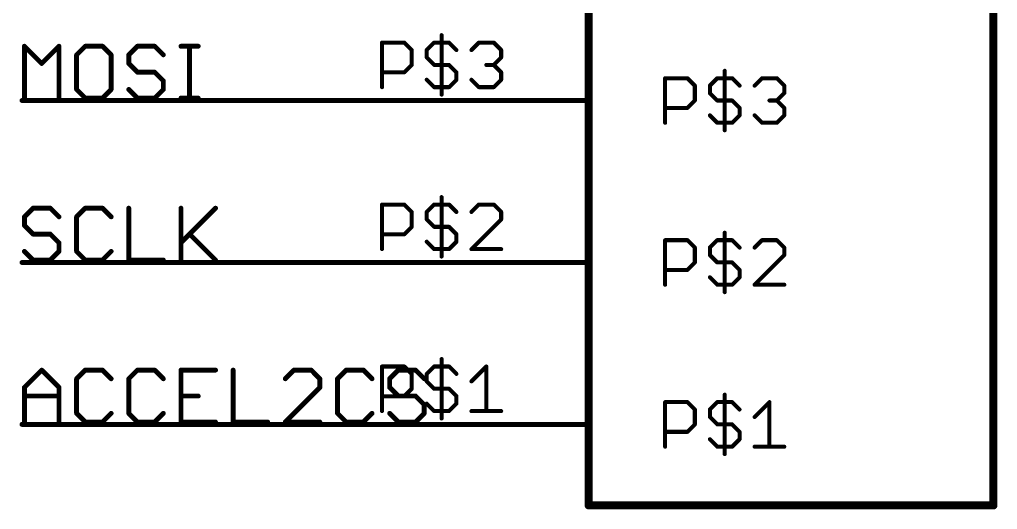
# Model space of a CAD drawing. Extents: x -31 to 132, y -51 to 79.
# Drawn here: x 40.56 to 71.25, y -50.93 to -35.56 of the extents above; entities that cross this region are included whole.
import ezdxf

# ---------------------------------------------------------------- set-up
doc = ezdxf.new("R2010")
doc.units = 0
for name, color, linetype in [('91', 82, 'CONTINUOUS'), ('94', 22, 'CONTINUOUS'), ('95', 253, 'CONTINUOUS')]:
    doc.layers.add(name, color=color, linetype=linetype)

msp = doc.modelspace()

# ---------------------------------------------------------------- linework, layer by layer
at = {"layer": '91', "const_width": 0.1524}
for points in [[(53.34, -38.1), (40.64, -38.1)], [(53.34, -43.18), (40.64, -43.18)], [(53.34, -48.26), (40.64, -48.26)]]:
    msp.add_lwpolyline(points, dxfattribs=at)
at = {"layer": '91', "const_width": 0.0762}
for points in [[(40.64, -38.0619, 1), (40.64, -38.1381)], [(53.34, -38.1381, 1), (53.34, -38.0619)], [(40.64, -43.1419, 1), (40.64, -43.2181)], [(53.34, -43.2181, 1), (53.34, -43.1419)], [(40.64, -48.2219, 1), (40.64, -48.2981)], [(53.34, -48.2981, 1), (53.34, -48.2219)]]:
    msp.add_lwpolyline(points, format="xyb", dxfattribs=at)
at = {"layer": '94'}
for points, const_width in [([(58.42, -50.8), (58.42, -20.32)], 0.254), ([(71.12, -20.32), (71.12, -50.8)], 0.254), ([(53.34, -38.1), (58.42, -38.1)], 0.1524), ([(53.34, -43.18), (58.42, -43.18)], 0.1524), ([(53.34, -48.26), (58.42, -48.26)], 0.1524), ([(71.12, -50.8), (58.42, -50.8)], 0.254)]:
    msp.add_lwpolyline(points, dxfattribs=dict(at, const_width=const_width))
for points, const_width in [([(53.34, -38.0619, 1), (53.34, -38.1381)], 0.0762), ([(58.42, -38.1381, 1), (58.42, -38.0619)], 0.0762), ([(53.34, -43.1419, 1), (53.34, -43.2181)], 0.0762), ([(58.42, -43.2181, 1), (58.42, -43.1419)], 0.0762), ([(53.34, -48.2219, 1), (53.34, -48.2981)], 0.0762), ([(58.42, -48.2981, 1), (58.42, -48.2219)], 0.0762), ([(58.42, -50.7365, 1), (58.42, -50.8635)], 0.127), ([(58.3565, -50.8, 1), (58.4835, -50.8)], 0.127), ([(71.0565, -50.8, 1), (71.1835, -50.8)], 0.127), ([(71.12, -50.8635, 1), (71.12, -50.7365)], 0.127)]:
    msp.add_lwpolyline(points, format="xyb", dxfattribs=dict(at, const_width=const_width))
at = {"layer": '95'}
for points, const_width in [([(53.8062, -36.0497), (53.8062, -37.9139)], 0.127), ([(40.7162, -38.0238), (40.7162, -36.3968)], 0.1524), ([(40.7162, -36.3968), (41.2585, -36.9391)], 0.1524), ([(41.2585, -36.9391), (41.8009, -36.3968)], 0.1524), ([(41.8009, -36.3968), (41.8009, -38.0238)], 0.1524), ([(42.6245, -36.3968), (42.3534, -36.668)], 0.1524), ([(43.1669, -36.3968), (42.6245, -36.3968)], 0.1524), ([(43.438, -36.668), (43.1669, -36.3968)], 0.1524), ([(44.2617, -36.3968), (43.9905, -36.668)], 0.1524), ([(44.804, -36.3968), (44.2617, -36.3968)], 0.1524), ([(45.0752, -36.668), (44.804, -36.3968)], 0.1524), ([(45.6277, -36.3968), (46.17, -36.3968)], 0.1524), ([(45.8988, -38.0238), (45.8988, -36.3968)], 0.1524), ([(51.9369, -37.6809), (51.9369, -36.2827)], 0.127), ([(51.9369, -36.2827), (52.636, -36.2827)], 0.127), ([(52.636, -36.2827), (52.869, -36.5157)], 0.127), ([(52.869, -36.5157), (52.869, -36.9818)], 0.127), ([(53.3401, -36.5157), (53.5732, -36.2827)], 0.127), ([(53.3401, -36.7488), (53.3401, -36.5157)], 0.127), ([(53.5732, -36.2827), (54.0392, -36.2827)], 0.127), ([(54.0392, -36.2827), (54.2723, -36.5157)], 0.127), ([(54.7434, -36.5157), (54.9764, -36.2827)], 0.127), ([(54.9764, -36.2827), (55.4425, -36.2827)], 0.127), ([(55.4425, -36.2827), (55.6755, -36.5157)], 0.127), ([(55.6755, -36.5157), (55.6755, -36.7488)], 0.127), ([(42.3534, -36.668), (42.3534, -37.7526)], 0.1524), ([(43.438, -37.7526), (43.438, -36.668)], 0.1524), ([(43.9905, -36.668), (43.9905, -36.9391)], 0.1524), ([(53.5732, -36.9818), (53.3401, -36.7488)], 0.127), ([(55.6755, -36.7488), (55.4425, -36.9818)], 0.127), ([(43.9905, -36.9391), (44.2617, -37.2103)], 0.1524), ([(52.869, -36.9818), (52.636, -37.2148)], 0.127), ([(54.0392, -36.9818), (53.5732, -36.9818)], 0.127), ([(54.2723, -37.2148), (54.0392, -36.9818)], 0.127), ([(55.4425, -36.9818), (55.2095, -36.9818)], 0.127), ([(55.4425, -36.9818), (55.6755, -37.2148)], 0.127), ([(62.6896, -37.1673), (62.6896, -39.0315)], 0.127), ([(44.2617, -37.2103), (44.804, -37.2103)], 0.1524), ([(44.804, -37.2103), (45.0752, -37.4815)], 0.1524), ([(45.0752, -37.4815), (45.0752, -37.7526)], 0.1524), ([(52.636, -37.2148), (51.9369, -37.2148)], 0.127), ([(53.3401, -37.4479), (53.5732, -37.6809)], 0.127), ([(54.0392, -37.6809), (54.2723, -37.4479)], 0.127), ([(54.2723, -37.4479), (54.2723, -37.2148)], 0.127), ([(54.9764, -37.6809), (54.7434, -37.4479)], 0.127), ([(55.6755, -37.4479), (55.4425, -37.6809)], 0.127), ([(55.6755, -37.2148), (55.6755, -37.4479)], 0.127), ([(60.8203, -38.7985), (60.8203, -37.4003)], 0.127), ([(60.8203, -37.4003), (61.5194, -37.4003)], 0.127), ([(61.5194, -37.4003), (61.7524, -37.6333)], 0.127), ([(62.2236, -37.6333), (62.4566, -37.4003)], 0.127), ([(62.4566, -37.4003), (62.9227, -37.4003)], 0.127), ([(62.9227, -37.4003), (63.1557, -37.6333)], 0.127), ([(63.6269, -37.6333), (63.8599, -37.4003)], 0.127), ([(63.8599, -37.4003), (64.326, -37.4003)], 0.127), ([(64.326, -37.4003), (64.559, -37.6333)], 0.127), ([(42.3534, -37.7526), (42.6245, -38.0238)], 0.1524), ([(43.1669, -38.0238), (43.438, -37.7526)], 0.1524), ([(44.2617, -38.0238), (43.9905, -37.7526)], 0.1524), ([(45.0752, -37.7526), (44.804, -38.0238)], 0.1524), ([(53.5732, -37.6809), (54.0392, -37.6809)], 0.127), ([(55.4425, -37.6809), (54.9764, -37.6809)], 0.127), ([(61.7524, -37.6333), (61.7524, -38.0994)], 0.127), ([(62.2236, -37.8664), (62.2236, -37.6333)], 0.127), ([(64.559, -37.6333), (64.559, -37.8664)], 0.127), ([(42.6245, -38.0238), (43.1669, -38.0238)], 0.1524), ([(44.804, -38.0238), (44.2617, -38.0238)], 0.1524), ([(45.6277, -38.0238), (46.17, -38.0238)], 0.1524), ([(61.7524, -38.0994), (61.5194, -38.3324)], 0.127), ([(62.4566, -38.0994), (62.2236, -37.8664)], 0.127), ([(62.9227, -38.0994), (62.4566, -38.0994)], 0.127), ([(63.1557, -38.3324), (62.9227, -38.0994)], 0.127), ([(64.326, -38.0994), (64.0929, -38.0994)], 0.127), ([(64.559, -37.8664), (64.326, -38.0994)], 0.127), ([(64.326, -38.0994), (64.559, -38.3324)], 0.127), ([(61.5194, -38.3324), (60.8203, -38.3324)], 0.127), ([(63.1557, -38.5655), (63.1557, -38.3324)], 0.127), ([(64.559, -38.3324), (64.559, -38.5655)], 0.127), ([(62.2236, -38.5655), (62.4566, -38.7985)], 0.127), ([(62.9227, -38.7985), (63.1557, -38.5655)], 0.127), ([(63.8599, -38.7985), (63.6269, -38.5655)], 0.127), ([(64.559, -38.5655), (64.326, -38.7985)], 0.127), ([(62.4566, -38.7985), (62.9227, -38.7985)], 0.127), ([(64.326, -38.7985), (63.8599, -38.7985)], 0.127), ([(53.8062, -41.1297), (53.8062, -42.9939)], 0.127), ([(40.9874, -41.4768), (40.7162, -41.748)], 0.1524), ([(41.5297, -41.4768), (40.9874, -41.4768)], 0.1524), ([(41.8009, -41.748), (41.5297, -41.4768)], 0.1524), ([(42.6245, -41.4768), (42.3534, -41.748)], 0.1524), ([(43.1669, -41.4768), (42.6245, -41.4768)], 0.1524), ([(43.438, -41.748), (43.1669, -41.4768)], 0.1524), ([(43.9905, -41.4768), (43.9905, -43.1038)], 0.1524), ([(45.6277, -41.4768), (45.6277, -43.1038)], 0.1524), ([(45.6277, -42.5615), (46.7123, -41.4768)], 0.1524), ([(51.9369, -42.7609), (51.9369, -41.3627)], 0.127), ([(51.9369, -41.3627), (52.636, -41.3627)], 0.127), ([(52.636, -41.3627), (52.869, -41.5957)], 0.127), ([(53.3401, -41.5957), (53.5732, -41.3627)], 0.127), ([(53.5732, -41.3627), (54.0392, -41.3627)], 0.127), ([(54.0392, -41.3627), (54.2723, -41.5957)], 0.127), ([(54.9764, -41.3627), (54.7434, -41.5957)], 0.127), ([(55.4425, -41.3627), (54.9764, -41.3627)], 0.127), ([(55.6755, -41.5957), (55.4425, -41.3627)], 0.127), ([(40.7162, -41.748), (40.7162, -42.0191)], 0.1524), ([(42.3534, -41.748), (42.3534, -42.8326)], 0.1524), ([(52.869, -41.5957), (52.869, -42.0618)], 0.127), ([(53.3401, -41.8288), (53.3401, -41.5957)], 0.127), ([(55.6755, -41.8288), (55.6755, -41.5957)], 0.127), ([(40.7162, -42.0191), (40.9874, -42.2903)], 0.1524), ([(52.869, -42.0618), (52.636, -42.2948)], 0.127), ([(53.5732, -42.0618), (53.3401, -41.8288)], 0.127), ([(54.0392, -42.0618), (53.5732, -42.0618)], 0.127), ([(54.2723, -42.2948), (54.0392, -42.0618)], 0.127), ([(54.7434, -42.7609), (55.6755, -41.8288)], 0.127), ([(40.9874, -42.2903), (41.5297, -42.2903)], 0.1524), ([(41.5297, -42.2903), (41.8009, -42.5615)], 0.1524), ([(45.8988, -42.2903), (46.7123, -43.1038)], 0.1524), ([(52.636, -42.2948), (51.9369, -42.2948)], 0.127), ([(54.2723, -42.5279), (54.2723, -42.2948)], 0.127), ([(62.6896, -42.2473), (62.6896, -44.1115)], 0.127), ([(41.8009, -42.5615), (41.8009, -42.8326)], 0.1524), ([(53.3401, -42.5279), (53.5732, -42.7609)], 0.127), ([(54.0392, -42.7609), (54.2723, -42.5279)], 0.127), ([(60.8203, -43.8785), (60.8203, -42.4803)], 0.127), ([(60.8203, -42.4803), (61.5194, -42.4803)], 0.127), ([(61.5194, -42.4803), (61.7524, -42.7133)], 0.127), ([(62.2236, -42.7133), (62.4566, -42.4803)], 0.127), ([(62.4566, -42.4803), (62.9227, -42.4803)], 0.127), ([(62.9227, -42.4803), (63.1557, -42.7133)], 0.127), ([(63.8599, -42.4803), (63.6269, -42.7133)], 0.127), ([(64.326, -42.4803), (63.8599, -42.4803)], 0.127), ([(64.559, -42.7133), (64.326, -42.4803)], 0.127), ([(40.9874, -43.1038), (40.7162, -42.8326)], 0.1524), ([(41.8009, -42.8326), (41.5297, -43.1038)], 0.1524), ([(42.3534, -42.8326), (42.6245, -43.1038)], 0.1524), ([(43.1669, -43.1038), (43.438, -42.8326)], 0.1524), ([(53.5732, -42.7609), (54.0392, -42.7609)], 0.127), ([(55.6755, -42.7609), (54.7434, -42.7609)], 0.127), ([(61.7524, -42.7133), (61.7524, -43.1794)], 0.127), ([(62.2236, -42.9464), (62.2236, -42.7133)], 0.127), ([(62.4566, -43.1794), (62.2236, -42.9464)], 0.127), ([(63.6269, -43.8785), (64.559, -42.9464)], 0.127), ([(64.559, -42.9464), (64.559, -42.7133)], 0.127), ([(41.5297, -43.1038), (40.9874, -43.1038)], 0.1524), ([(42.6245, -43.1038), (43.1669, -43.1038)], 0.1524), ([(43.9905, -43.1038), (45.0752, -43.1038)], 0.1524), ([(61.7524, -43.1794), (61.5194, -43.4124)], 0.127), ([(62.9227, -43.1794), (62.4566, -43.1794)], 0.127), ([(63.1557, -43.4124), (62.9227, -43.1794)], 0.127), ([(61.5194, -43.4124), (60.8203, -43.4124)], 0.127), ([(63.1557, -43.6455), (63.1557, -43.4124)], 0.127), ([(62.2236, -43.6455), (62.4566, -43.8785)], 0.127), ([(62.4566, -43.8785), (62.9227, -43.8785)], 0.127), ([(62.9227, -43.8785), (63.1557, -43.6455)], 0.127), ([(64.559, -43.8785), (63.6269, -43.8785)], 0.127), ([(53.8062, -46.2097), (53.8062, -48.0739)], 0.127), ([(40.7162, -47.0991), (41.2585, -46.5568)], 0.1524), ([(41.2585, -46.5568), (41.8009, -47.0991)], 0.1524), ([(42.6245, -46.5568), (42.3534, -46.828)], 0.1524), ([(43.1669, -46.5568), (42.6245, -46.5568)], 0.1524), ([(43.438, -46.828), (43.1669, -46.5568)], 0.1524), ([(44.2617, -46.5568), (43.9905, -46.828)], 0.1524), ([(44.804, -46.5568), (44.2617, -46.5568)], 0.1524), ([(45.0752, -46.828), (44.804, -46.5568)], 0.1524), ([(46.7123, -46.5568), (45.6277, -46.5568)], 0.1524), ([(45.6277, -46.5568), (45.6277, -48.1838)], 0.1524), ([(47.2648, -46.5568), (47.2648, -48.1838)], 0.1524), ([(49.1731, -46.5568), (48.902, -46.828)], 0.1524), ([(49.7155, -46.5568), (49.1731, -46.5568)], 0.1524), ([(49.9866, -46.828), (49.7155, -46.5568)], 0.1524), ([(50.8103, -46.5568), (50.5391, -46.828)], 0.1524), ([(51.3526, -46.5568), (50.8103, -46.5568)], 0.1524), ([(51.6238, -46.828), (51.3526, -46.5568)], 0.1524), ([(51.9369, -47.8409), (51.9369, -46.4427)], 0.127), ([(51.9369, -46.4427), (52.636, -46.4427)], 0.127), ([(52.4475, -46.5568), (52.1763, -46.828)], 0.1524), ([(52.9898, -46.5568), (52.4475, -46.5568)], 0.1524), ([(52.636, -46.4427), (52.869, -46.6757)], 0.127), ([(52.869, -46.6757), (52.869, -47.1418)], 0.127), ([(53.261, -46.828), (52.9898, -46.5568)], 0.1524), ([(53.3401, -46.6757), (53.5732, -46.4427)], 0.127), ([(53.3401, -46.9088), (53.3401, -46.6757)], 0.127), ([(53.5732, -46.4427), (54.0392, -46.4427)], 0.127), ([(54.0392, -46.4427), (54.2723, -46.6757)], 0.127), ([(54.7434, -46.9088), (55.2095, -46.4427)], 0.127), ([(55.2095, -46.4427), (55.2095, -47.8409)], 0.127), ([(42.3534, -46.828), (42.3534, -47.9126)], 0.1524), ([(43.9905, -46.828), (43.9905, -47.9126)], 0.1524), ([(49.9866, -47.0991), (49.9866, -46.828)], 0.1524), ([(50.5391, -46.828), (50.5391, -47.9126)], 0.1524), ([(52.1763, -46.828), (52.1763, -47.0991)], 0.1524), ([(53.5732, -47.1418), (53.3401, -46.9088)], 0.127), ([(40.7162, -48.1838), (40.7162, -47.0991)], 0.1524), ([(41.8009, -47.0991), (41.8009, -48.1838)], 0.1524), ([(48.902, -48.1838), (49.9866, -47.0991)], 0.1524), ([(52.1763, -47.0991), (52.4475, -47.3703)], 0.1524), ([(52.869, -47.1418), (52.636, -47.3748)], 0.127), ([(54.0392, -47.1418), (53.5732, -47.1418)], 0.127), ([(54.2723, -47.3748), (54.0392, -47.1418)], 0.127), ([(40.7162, -47.3703), (41.8009, -47.3703)], 0.1524), ([(45.6277, -47.3703), (46.17, -47.3703)], 0.1524), ([(52.636, -47.3748), (51.9369, -47.3748)], 0.127), ([(52.4475, -47.3703), (52.9898, -47.3703)], 0.1524), ([(52.9898, -47.3703), (53.261, -47.6415)], 0.1524), ([(53.3401, -47.6079), (53.5732, -47.8409)], 0.127), ([(54.0392, -47.8409), (54.2723, -47.6079)], 0.127), ([(54.2723, -47.6079), (54.2723, -47.3748)], 0.127), ([(60.8203, -48.9585), (60.8203, -47.5603)], 0.127), ([(60.8203, -47.5603), (61.5194, -47.5603)], 0.127), ([(61.5194, -47.5603), (61.7524, -47.7933)], 0.127), ([(62.2236, -47.7933), (62.4566, -47.5603)], 0.127), ([(62.4566, -47.5603), (62.9227, -47.5603)], 0.127), ([(62.6896, -47.3273), (62.6896, -49.1915)], 0.127), ([(62.9227, -47.5603), (63.1557, -47.7933)], 0.127), ([(63.6269, -48.0264), (64.0929, -47.5603)], 0.127), ([(64.0929, -47.5603), (64.0929, -48.9585)], 0.127), ([(42.3534, -47.9126), (42.6245, -48.1838)], 0.1524), ([(43.1669, -48.1838), (43.438, -47.9126)], 0.1524), ([(43.9905, -47.9126), (44.2617, -48.1838)], 0.1524), ([(44.804, -48.1838), (45.0752, -47.9126)], 0.1524), ([(50.5391, -47.9126), (50.8103, -48.1838)], 0.1524), ([(51.3526, -48.1838), (51.6238, -47.9126)], 0.1524), ([(52.4475, -48.1838), (52.1763, -47.9126)], 0.1524), ([(53.261, -47.9126), (52.9898, -48.1838)], 0.1524), ([(53.261, -47.6415), (53.261, -47.9126)], 0.1524), ([(53.5732, -47.8409), (54.0392, -47.8409)], 0.127), ([(54.7434, -47.8409), (55.6755, -47.8409)], 0.127), ([(61.7524, -47.7933), (61.7524, -48.2594)], 0.127), ([(62.2236, -48.0264), (62.2236, -47.7933)], 0.127), ([(42.6245, -48.1838), (43.1669, -48.1838)], 0.1524), ([(44.2617, -48.1838), (44.804, -48.1838)], 0.1524), ([(45.6277, -48.1838), (46.7123, -48.1838)], 0.1524), ([(47.2648, -48.1838), (48.3495, -48.1838)], 0.1524), ([(49.9866, -48.1838), (48.902, -48.1838)], 0.1524), ([(50.8103, -48.1838), (51.3526, -48.1838)], 0.1524), ([(52.9898, -48.1838), (52.4475, -48.1838)], 0.1524), ([(62.4566, -48.2594), (62.2236, -48.0264)], 0.127), ([(61.5194, -48.4924), (60.8203, -48.4924)], 0.127), ([(61.7524, -48.2594), (61.5194, -48.4924)], 0.127), ([(62.9227, -48.2594), (62.4566, -48.2594)], 0.127), ([(63.1557, -48.4924), (62.9227, -48.2594)], 0.127), ([(63.1557, -48.7255), (63.1557, -48.4924)], 0.127), ([(62.2236, -48.7255), (62.4566, -48.9585)], 0.127), ([(62.9227, -48.9585), (63.1557, -48.7255)], 0.127), ([(62.4566, -48.9585), (62.9227, -48.9585)], 0.127), ([(63.6269, -48.9585), (64.559, -48.9585)], 0.127)]:
    msp.add_lwpolyline(points, dxfattribs=dict(at, const_width=const_width))
for points, const_width in [([(53.838, -36.0497, 1), (53.7745, -36.0497)], 0.0635), ([(40.7543, -36.3968, 1), (40.6781, -36.3968)], 0.0762), ([(40.7431, -36.3699, 1), (40.6893, -36.4238)], 0.0762), ([(41.839, -36.3968, 1), (41.7628, -36.3968)], 0.0762), ([(41.8278, -36.4238, 1), (41.7739, -36.3699)], 0.0762), ([(42.6245, -36.3587, 1), (42.6245, -36.4349)], 0.0762), ([(42.6515, -36.4238, 1), (42.5976, -36.3699)], 0.0762), ([(43.1938, -36.3699, 1), (43.1399, -36.4238)], 0.0762), ([(43.1669, -36.4349, 1), (43.1669, -36.3587)], 0.0762), ([(44.2617, -36.3587, 1), (44.2617, -36.4349)], 0.0762), ([(44.2886, -36.4238, 1), (44.2347, -36.3699)], 0.0762), ([(44.8309, -36.3699, 1), (44.7771, -36.4238)], 0.0762), ([(44.804, -36.4349, 1), (44.804, -36.3587)], 0.0762), ([(45.6277, -36.3587, 1), (45.6277, -36.4349)], 0.0762), ([(45.9369, -36.3968, 1), (45.8607, -36.3968)], 0.0762), ([(46.17, -36.4349, 1), (46.17, -36.3587)], 0.0762), ([(51.9686, -36.2827, 1), (51.9051, -36.2827)], 0.0635), ([(51.9369, -36.251, 1), (51.9369, -36.3145)], 0.0635), ([(52.6584, -36.2603, 1), (52.6135, -36.3052)], 0.0635), ([(52.636, -36.3145, 1), (52.636, -36.251)], 0.0635), ([(52.9007, -36.5157, 1), (52.8372, -36.5157)], 0.0635), ([(52.8465, -36.5382, 1), (52.8914, -36.4933)], 0.0635), ([(53.3719, -36.5157, 1), (53.3084, -36.5157)], 0.0635), ([(53.3177, -36.4933, 1), (53.3626, -36.5382)], 0.0635), ([(53.5732, -36.251, 1), (53.5732, -36.3145)], 0.0635), ([(53.5956, -36.3052, 1), (53.5507, -36.2603)], 0.0635), ([(54.0617, -36.2603, 1), (54.0168, -36.3052)], 0.0635), ([(54.0392, -36.3145, 1), (54.0392, -36.251)], 0.0635), ([(54.2498, -36.5382, 1), (54.2947, -36.4933)], 0.0635), ([(54.721, -36.4933, 1), (54.7659, -36.5382)], 0.0635), ([(54.9764, -36.251, 1), (54.9764, -36.3145)], 0.0635), ([(54.9989, -36.3052, 1), (54.954, -36.2603)], 0.0635), ([(55.465, -36.2603, 1), (55.4201, -36.3052)], 0.0635), ([(55.4425, -36.3145, 1), (55.4425, -36.251)], 0.0635), ([(55.7073, -36.5157, 1), (55.6438, -36.5157)], 0.0635), ([(55.6531, -36.5382, 1), (55.698, -36.4933)], 0.0635), ([(42.3264, -36.641, 1), (42.3803, -36.6949)], 0.0762), ([(42.3915, -36.668, 1), (42.3153, -36.668)], 0.0762), ([(43.4761, -36.668, 1), (43.3999, -36.668)], 0.0762), ([(43.4111, -36.6949, 1), (43.465, -36.641)], 0.0762), ([(44.0286, -36.668, 1), (43.9524, -36.668)], 0.0762), ([(43.9636, -36.641, 1), (44.0175, -36.6949)], 0.0762), ([(45.0482, -36.6949, 1), (45.1021, -36.641)], 0.0762), ([(53.3084, -36.7488, 1), (53.3719, -36.7488)], 0.0635), ([(53.3626, -36.7263, 1), (53.3177, -36.7712)], 0.0635), ([(55.6438, -36.7488, 1), (55.7073, -36.7488)], 0.0635), ([(55.698, -36.7712, 1), (55.6531, -36.7263)], 0.0635), ([(41.2316, -36.9122, 1), (41.2855, -36.9661)], 0.0762), ([(41.2316, -36.9661, 1), (41.2855, -36.9122)], 0.0762), ([(44.0175, -36.9122, 1), (43.9636, -36.9661)], 0.0762), ([(43.9524, -36.9391, 1), (44.0286, -36.9391)], 0.0762), ([(52.8372, -36.9818, 1), (52.9007, -36.9818)], 0.0635), ([(52.8914, -37.0043, 1), (52.8465, -36.9594)], 0.0635), ([(53.5732, -36.9501, 1), (53.5732, -37.0136)], 0.0635), ([(53.5507, -37.0043, 1), (53.5956, -36.9594)], 0.0635), ([(54.0617, -36.9594, 1), (54.0168, -37.0043)], 0.0635), ([(54.0392, -37.0136, 1), (54.0392, -36.9501)], 0.0635), ([(55.2095, -36.9501, 1), (55.2095, -37.0136)], 0.0635), ([(55.465, -36.9594, 1), (55.4201, -37.0043)], 0.0635), ([(55.4201, -36.9594, 1), (55.465, -37.0043)], 0.0635), ([(55.4425, -37.0136, 1), (55.4425, -36.9501)], 0.0635), ([(62.7214, -37.1673, 1), (62.6579, -37.1673)], 0.0635), ([(44.2617, -37.1722, 1), (44.2617, -37.2484)], 0.0762), ([(44.2347, -37.2372, 1), (44.2886, -37.1834)], 0.0762), ([(44.8309, -37.1834, 1), (44.7771, -37.2372)], 0.0762), ([(44.804, -37.2484, 1), (44.804, -37.1722)], 0.0762), ([(45.1133, -37.4815, 1), (45.0371, -37.4815)], 0.0762), ([(45.0482, -37.5084, 1), (45.1021, -37.4545)], 0.0762), ([(51.9369, -37.1831, 1), (51.9369, -37.2466)], 0.0635), ([(52.6135, -37.1924, 1), (52.6584, -37.2373)], 0.0635), ([(52.636, -37.2466, 1), (52.636, -37.1831)], 0.0635), ([(53.3626, -37.4254, 1), (53.3177, -37.4703)], 0.0635), ([(54.304, -37.2148, 1), (54.2405, -37.2148)], 0.0635), ([(54.2405, -37.4479, 1), (54.304, -37.4479)], 0.0635), ([(54.2498, -37.2373, 1), (54.2947, -37.1924)], 0.0635), ([(54.2947, -37.4703, 1), (54.2498, -37.4254)], 0.0635), ([(54.7659, -37.4254, 1), (54.721, -37.4703)], 0.0635), ([(55.7073, -37.2148, 1), (55.6438, -37.2148)], 0.0635), ([(55.6438, -37.4479, 1), (55.7073, -37.4479)], 0.0635), ([(55.6531, -37.2373, 1), (55.698, -37.1924)], 0.0635), ([(55.698, -37.4703, 1), (55.6531, -37.4254)], 0.0635), ([(60.8203, -37.3686, 1), (60.8203, -37.4321)], 0.0635), ([(60.8521, -37.4003, 1), (60.7886, -37.4003)], 0.0635), ([(61.5418, -37.3779, 1), (61.4969, -37.4228)], 0.0635), ([(61.5194, -37.4321, 1), (61.5194, -37.3686)], 0.0635), ([(62.4566, -37.3686, 1), (62.4566, -37.4321)], 0.0635), ([(62.4791, -37.4228, 1), (62.4342, -37.3779)], 0.0635), ([(62.9451, -37.3779, 1), (62.9002, -37.4228)], 0.0635), ([(62.9227, -37.4321, 1), (62.9227, -37.3686)], 0.0635), ([(63.8599, -37.3686, 1), (63.8599, -37.4321)], 0.0635), ([(63.8823, -37.4228, 1), (63.8374, -37.3779)], 0.0635), ([(64.3484, -37.3779, 1), (64.3035, -37.4228)], 0.0635), ([(64.326, -37.4321, 1), (64.326, -37.3686)], 0.0635), ([(42.3803, -37.7257, 1), (42.3264, -37.7796)], 0.0762), ([(42.3153, -37.7526, 1), (42.3915, -37.7526)], 0.0762), ([(43.3999, -37.7526, 1), (43.4761, -37.7526)], 0.0762), ([(43.465, -37.7796, 1), (43.4111, -37.7257)], 0.0762), ([(44.0175, -37.7257, 1), (43.9636, -37.7796)], 0.0762), ([(45.0371, -37.7526, 1), (45.1133, -37.7526)], 0.0762), ([(45.1021, -37.7796, 1), (45.0482, -37.7257)], 0.0762), ([(51.9051, -37.6809, 1), (51.9686, -37.6809)], 0.0635), ([(53.5732, -37.6491, 1), (53.5732, -37.7127)], 0.0635), ([(53.5507, -37.7034, 1), (53.5956, -37.6584)], 0.0635), ([(54.0168, -37.6584, 1), (54.0617, -37.7034)], 0.0635), ([(54.0392, -37.7127, 1), (54.0392, -37.6491)], 0.0635), ([(54.9764, -37.6491, 1), (54.9764, -37.7127)], 0.0635), ([(54.954, -37.7034, 1), (54.9989, -37.6584)], 0.0635), ([(55.4201, -37.6584, 1), (55.465, -37.7034)], 0.0635), ([(55.4425, -37.7127, 1), (55.4425, -37.6491)], 0.0635), ([(61.7842, -37.6333, 1), (61.7207, -37.6333)], 0.0635), ([(61.73, -37.6558, 1), (61.7749, -37.6109)], 0.0635), ([(62.2553, -37.6333, 1), (62.1918, -37.6333)], 0.0635), ([(62.2011, -37.6109, 1), (62.246, -37.6558)], 0.0635), ([(63.1333, -37.6558, 1), (63.1782, -37.6109)], 0.0635), ([(63.6044, -37.6109, 1), (63.6493, -37.6558)], 0.0635), ([(64.5907, -37.6333, 1), (64.5272, -37.6333)], 0.0635), ([(64.5365, -37.6558, 1), (64.5814, -37.6109)], 0.0635), ([(40.6781, -38.0238, 1), (40.7543, -38.0238)], 0.0762), ([(41.7628, -38.0238, 1), (41.839, -38.0238)], 0.0762), ([(42.6245, -37.9857, 1), (42.6245, -38.0619)], 0.0762), ([(42.5976, -38.0507, 1), (42.6515, -37.9969)], 0.0762), ([(43.1399, -37.9969, 1), (43.1938, -38.0507)], 0.0762), ([(43.1669, -38.0619, 1), (43.1669, -37.9857)], 0.0762), ([(44.2617, -37.9857, 1), (44.2617, -38.0619)], 0.0762), ([(44.2347, -38.0507, 1), (44.2886, -37.9969)], 0.0762), ([(44.7771, -37.9969, 1), (44.8309, -38.0507)], 0.0762), ([(44.804, -38.0619, 1), (44.804, -37.9857)], 0.0762), ([(45.6277, -37.9857, 1), (45.6277, -38.0619)], 0.0762), ([(45.8607, -38.0238, 1), (45.9369, -38.0238)], 0.0762), ([(46.17, -38.0619, 1), (46.17, -37.9857)], 0.0762), ([(53.7745, -37.9139, 1), (53.838, -37.9139)], 0.0635), ([(61.7749, -38.1219, 1), (61.73, -38.077)], 0.0635), ([(62.1918, -37.8664, 1), (62.2553, -37.8664)], 0.0635), ([(62.246, -37.8439, 1), (62.2011, -37.8888)], 0.0635), ([(62.4566, -38.0677, 1), (62.4566, -38.1312)], 0.0635), ([(62.4342, -38.1219, 1), (62.4791, -38.077)], 0.0635), ([(62.9451, -38.077, 1), (62.9002, -38.1219)], 0.0635), ([(62.9227, -38.1312, 1), (62.9227, -38.0677)], 0.0635), ([(64.0929, -38.0677, 1), (64.0929, -38.1312)], 0.0635), ([(64.3484, -38.077, 1), (64.3035, -38.1219)], 0.0635), ([(64.3035, -38.077, 1), (64.3484, -38.1219)], 0.0635), ([(64.326, -38.1312, 1), (64.326, -38.0677)], 0.0635), ([(64.5272, -37.8664, 1), (64.5907, -37.8664)], 0.0635), ([(64.5814, -37.8888, 1), (64.5365, -37.8439)], 0.0635), ([(60.8203, -38.3007, 1), (60.8203, -38.3642)], 0.0635), ([(61.4969, -38.31, 1), (61.5418, -38.3549)], 0.0635), ([(61.5194, -38.3642, 1), (61.5194, -38.3007)], 0.0635), ([(61.7207, -38.0994, 1), (61.7842, -38.0994)], 0.0635), ([(63.1875, -38.3324, 1), (63.124, -38.3324)], 0.0635), ([(63.1333, -38.3549, 1), (63.1782, -38.31)], 0.0635), ([(64.5907, -38.3324, 1), (64.5272, -38.3324)], 0.0635), ([(64.5365, -38.3549, 1), (64.5814, -38.31)], 0.0635), ([(62.246, -38.543, 1), (62.2011, -38.5879)], 0.0635), ([(63.124, -38.5655, 1), (63.1875, -38.5655)], 0.0635), ([(63.1782, -38.5879, 1), (63.1333, -38.543)], 0.0635), ([(63.6493, -38.543, 1), (63.6044, -38.5879)], 0.0635), ([(64.5272, -38.5655, 1), (64.5907, -38.5655)], 0.0635), ([(64.5814, -38.5879, 1), (64.5365, -38.543)], 0.0635), ([(60.7886, -38.7985, 1), (60.8521, -38.7985)], 0.0635), ([(62.4566, -38.7668, 1), (62.4566, -38.8303)], 0.0635), ([(62.4342, -38.821, 1), (62.4791, -38.776)], 0.0635), ([(62.9002, -38.776, 1), (62.9451, -38.821)], 0.0635), ([(62.9227, -38.8303, 1), (62.9227, -38.7668)], 0.0635), ([(63.8599, -38.7668, 1), (63.8599, -38.8303)], 0.0635), ([(63.8374, -38.821, 1), (63.8823, -38.776)], 0.0635), ([(64.3035, -38.776, 1), (64.3484, -38.821)], 0.0635), ([(64.326, -38.8303, 1), (64.326, -38.7668)], 0.0635), ([(62.6579, -39.0315, 1), (62.7214, -39.0315)], 0.0635), ([(53.838, -41.1297, 1), (53.7745, -41.1297)], 0.0635), ([(40.9874, -41.4387, 1), (40.9874, -41.5149)], 0.0762), ([(41.0143, -41.5038, 1), (40.9604, -41.4499)], 0.0762), ([(41.5566, -41.4499, 1), (41.5028, -41.5038)], 0.0762), ([(41.5297, -41.5149, 1), (41.5297, -41.4387)], 0.0762), ([(42.6245, -41.4387, 1), (42.6245, -41.5149)], 0.0762), ([(42.6515, -41.5038, 1), (42.5976, -41.4499)], 0.0762), ([(43.1938, -41.4499, 1), (43.1399, -41.5038)], 0.0762), ([(43.1669, -41.5149, 1), (43.1669, -41.4387)], 0.0762), ([(44.0286, -41.4768, 1), (43.9524, -41.4768)], 0.0762), ([(45.6658, -41.4768, 1), (45.5896, -41.4768)], 0.0762), ([(46.7393, -41.5038, 1), (46.6854, -41.4499)], 0.0762), ([(51.9686, -41.3627, 1), (51.9051, -41.3627)], 0.0635), ([(51.9369, -41.331, 1), (51.9369, -41.3945)], 0.0635), ([(52.6584, -41.3403, 1), (52.6135, -41.3852)], 0.0635), ([(52.636, -41.3945, 1), (52.636, -41.331)], 0.0635), ([(53.5732, -41.331, 1), (53.5732, -41.3945)], 0.0635), ([(53.5956, -41.3852, 1), (53.5507, -41.3403)], 0.0635), ([(54.0617, -41.3403, 1), (54.0168, -41.3852)], 0.0635), ([(54.0392, -41.3945, 1), (54.0392, -41.331)], 0.0635), ([(54.9764, -41.331, 1), (54.9764, -41.3945)], 0.0635), ([(54.9989, -41.3852, 1), (54.954, -41.3403)], 0.0635), ([(55.465, -41.3403, 1), (55.4201, -41.3852)], 0.0635), ([(55.4425, -41.3945, 1), (55.4425, -41.331)], 0.0635), ([(40.7543, -41.748, 1), (40.6781, -41.748)], 0.0762), ([(40.6893, -41.721, 1), (40.7431, -41.7749)], 0.0762), ([(41.7739, -41.7749, 1), (41.8278, -41.721)], 0.0762), ([(42.3264, -41.721, 1), (42.3803, -41.7749)], 0.0762), ([(42.3915, -41.748, 1), (42.3153, -41.748)], 0.0762), ([(43.4111, -41.7749, 1), (43.465, -41.721)], 0.0762), ([(52.9007, -41.5957, 1), (52.8372, -41.5957)], 0.0635), ([(52.8465, -41.6182, 1), (52.8914, -41.5733)], 0.0635), ([(53.3719, -41.5957, 1), (53.3084, -41.5957)], 0.0635), ([(53.3177, -41.5733, 1), (53.3626, -41.6182)], 0.0635), ([(54.2498, -41.6182, 1), (54.2947, -41.5733)], 0.0635), ([(54.721, -41.5733, 1), (54.7659, -41.6182)], 0.0635), ([(55.7073, -41.5957, 1), (55.6438, -41.5957)], 0.0635), ([(55.6531, -41.6182, 1), (55.698, -41.5733)], 0.0635), ([(40.7431, -41.9922, 1), (40.6893, -42.0461)], 0.0762), ([(40.6781, -42.0191, 1), (40.7543, -42.0191)], 0.0762), ([(52.8372, -42.0618, 1), (52.9007, -42.0618)], 0.0635), ([(52.8914, -42.0843, 1), (52.8465, -42.0394)], 0.0635), ([(53.3084, -41.8288, 1), (53.3719, -41.8288)], 0.0635), ([(53.3626, -41.8063, 1), (53.3177, -41.8512)], 0.0635), ([(53.5732, -42.0301, 1), (53.5732, -42.0936)], 0.0635), ([(53.5507, -42.0843, 1), (53.5956, -42.0394)], 0.0635), ([(54.0617, -42.0394, 1), (54.0168, -42.0843)], 0.0635), ([(54.0392, -42.0936, 1), (54.0392, -42.0301)], 0.0635), ([(55.6438, -41.8288, 1), (55.7073, -41.8288)], 0.0635), ([(55.698, -41.8512, 1), (55.6531, -41.8063)], 0.0635), ([(40.9874, -42.2522, 1), (40.9874, -42.3284)], 0.0762), ([(40.9604, -42.3172, 1), (41.0143, -42.2634)], 0.0762), ([(41.5566, -42.2634, 1), (41.5028, -42.3172)], 0.0762), ([(41.5297, -42.3284, 1), (41.5297, -42.2522)], 0.0762), ([(45.9258, -42.2634, 1), (45.8719, -42.3172)], 0.0762), ([(51.9369, -42.2631, 1), (51.9369, -42.3266)], 0.0635), ([(52.6135, -42.2724, 1), (52.6584, -42.3173)], 0.0635), ([(52.636, -42.3266, 1), (52.636, -42.2631)], 0.0635), ([(54.304, -42.2948, 1), (54.2405, -42.2948)], 0.0635), ([(54.2498, -42.3173, 1), (54.2947, -42.2724)], 0.0635), ([(62.7214, -42.2473, 1), (62.6579, -42.2473)], 0.0635), ([(41.839, -42.5615, 1), (41.7628, -42.5615)], 0.0762), ([(41.7739, -42.5884, 1), (41.8278, -42.5345)], 0.0762), ([(45.6007, -42.5345, 1), (45.6546, -42.5884)], 0.0762), ([(53.3626, -42.5054, 1), (53.3177, -42.5503)], 0.0635), ([(54.2405, -42.5279, 1), (54.304, -42.5279)], 0.0635), ([(54.2947, -42.5503, 1), (54.2498, -42.5054)], 0.0635), ([(60.8203, -42.4486, 1), (60.8203, -42.5121)], 0.0635), ([(60.8521, -42.4803, 1), (60.7886, -42.4803)], 0.0635), ([(61.5418, -42.4579, 1), (61.4969, -42.5028)], 0.0635), ([(61.5194, -42.5121, 1), (61.5194, -42.4486)], 0.0635), ([(62.4566, -42.4486, 1), (62.4566, -42.5121)], 0.0635), ([(62.4791, -42.5028, 1), (62.4342, -42.4579)], 0.0635), ([(62.9451, -42.4579, 1), (62.9002, -42.5028)], 0.0635), ([(62.9227, -42.5121, 1), (62.9227, -42.4486)], 0.0635), ([(63.8599, -42.4486, 1), (63.8599, -42.5121)], 0.0635), ([(63.8823, -42.5028, 1), (63.8374, -42.4579)], 0.0635), ([(64.3484, -42.4579, 1), (64.3035, -42.5028)], 0.0635), ([(64.326, -42.5121, 1), (64.326, -42.4486)], 0.0635), ([(40.7431, -42.8057, 1), (40.6893, -42.8596)], 0.0762), ([(41.7628, -42.8326, 1), (41.839, -42.8326)], 0.0762), ([(41.8278, -42.8596, 1), (41.7739, -42.8057)], 0.0762), ([(42.3803, -42.8057, 1), (42.3264, -42.8596)], 0.0762), ([(42.3153, -42.8326, 1), (42.3915, -42.8326)], 0.0762), ([(43.465, -42.8596, 1), (43.4111, -42.8057)], 0.0762), ([(51.9051, -42.7609, 1), (51.9686, -42.7609)], 0.0635), ([(53.5732, -42.7291, 1), (53.5732, -42.7927)], 0.0635), ([(53.5507, -42.7834, 1), (53.5956, -42.7384)], 0.0635), ([(54.0168, -42.7384, 1), (54.0617, -42.7834)], 0.0635), ([(54.0392, -42.7927, 1), (54.0392, -42.7291)], 0.0635), ([(54.7434, -42.7291, 1), (54.7434, -42.7927)], 0.0635), ([(54.721, -42.7384, 1), (54.7659, -42.7834)], 0.0635), ([(55.6755, -42.7927, 1), (55.6755, -42.7291)], 0.0635), ([(61.7842, -42.7133, 1), (61.7207, -42.7133)], 0.0635), ([(61.73, -42.7358, 1), (61.7749, -42.6909)], 0.0635), ([(62.2553, -42.7133, 1), (62.1918, -42.7133)], 0.0635), ([(62.1918, -42.9464, 1), (62.2553, -42.9464)], 0.0635), ([(62.2011, -42.6909, 1), (62.246, -42.7358)], 0.0635), ([(62.246, -42.9239, 1), (62.2011, -42.9688)], 0.0635), ([(63.1333, -42.7358, 1), (63.1782, -42.6909)], 0.0635), ([(63.6044, -42.6909, 1), (63.6493, -42.7358)], 0.0635), ([(64.5907, -42.7133, 1), (64.5272, -42.7133)], 0.0635), ([(64.5272, -42.9464, 1), (64.5907, -42.9464)], 0.0635), ([(64.5365, -42.7358, 1), (64.5814, -42.6909)], 0.0635), ([(64.5814, -42.9688, 1), (64.5365, -42.9239)], 0.0635), ([(40.9874, -43.0657, 1), (40.9874, -43.1419)], 0.0762), ([(40.9604, -43.1307, 1), (41.0143, -43.0769)], 0.0762), ([(41.5028, -43.0769, 1), (41.5566, -43.1307)], 0.0762), ([(41.5297, -43.1419, 1), (41.5297, -43.0657)], 0.0762), ([(42.6245, -43.0657, 1), (42.6245, -43.1419)], 0.0762), ([(42.5976, -43.1307, 1), (42.6515, -43.0769)], 0.0762), ([(43.1399, -43.0769, 1), (43.1938, -43.1307)], 0.0762), ([(43.1669, -43.1419, 1), (43.1669, -43.0657)], 0.0762), ([(43.9905, -43.0657, 1), (43.9905, -43.1419)], 0.0762), ([(43.9524, -43.1038, 1), (44.0286, -43.1038)], 0.0762), ([(45.0752, -43.1419, 1), (45.0752, -43.0657)], 0.0762), ([(45.5896, -43.1038, 1), (45.6658, -43.1038)], 0.0762), ([(46.6854, -43.1307, 1), (46.7393, -43.0769)], 0.0762), ([(53.7745, -42.9939, 1), (53.838, -42.9939)], 0.0635), ([(61.7207, -43.1794, 1), (61.7842, -43.1794)], 0.0635), ([(61.7749, -43.2019, 1), (61.73, -43.157)], 0.0635), ([(62.4566, -43.1477, 1), (62.4566, -43.2112)], 0.0635), ([(62.4342, -43.2019, 1), (62.4791, -43.157)], 0.0635), ([(62.9451, -43.157, 1), (62.9002, -43.2019)], 0.0635), ([(62.9227, -43.2112, 1), (62.9227, -43.1477)], 0.0635), ([(60.8203, -43.3807, 1), (60.8203, -43.4442)], 0.0635), ([(61.4969, -43.39, 1), (61.5418, -43.4349)], 0.0635), ([(61.5194, -43.4442, 1), (61.5194, -43.3807)], 0.0635), ([(63.1875, -43.4124, 1), (63.124, -43.4124)], 0.0635), ([(63.1333, -43.4349, 1), (63.1782, -43.39)], 0.0635), ([(60.7886, -43.8785, 1), (60.8521, -43.8785)], 0.0635), ([(62.246, -43.623, 1), (62.2011, -43.6679)], 0.0635), ([(62.4566, -43.8468, 1), (62.4566, -43.9103)], 0.0635), ([(62.4342, -43.901, 1), (62.4791, -43.856)], 0.0635), ([(62.9002, -43.856, 1), (62.9451, -43.901)], 0.0635), ([(62.9227, -43.9103, 1), (62.9227, -43.8468)], 0.0635), ([(63.124, -43.6455, 1), (63.1875, -43.6455)], 0.0635), ([(63.1782, -43.6679, 1), (63.1333, -43.623)], 0.0635), ([(63.6044, -43.856, 1), (63.6493, -43.901)], 0.0635), ([(63.6269, -43.8468, 1), (63.6269, -43.9103)], 0.0635), ([(64.559, -43.9103, 1), (64.559, -43.8468)], 0.0635), ([(62.6579, -44.1115, 1), (62.7214, -44.1115)], 0.0635), ([(53.838, -46.2097, 1), (53.7745, -46.2097)], 0.0635), ([(41.2855, -46.5299, 1), (41.2316, -46.5838)], 0.0762), ([(41.2855, -46.5838, 1), (41.2316, -46.5299)], 0.0762), ([(42.6245, -46.5187, 1), (42.6245, -46.5949)], 0.0762), ([(42.6515, -46.5838, 1), (42.5976, -46.5299)], 0.0762), ([(43.1938, -46.5299, 1), (43.1399, -46.5838)], 0.0762), ([(43.1669, -46.5949, 1), (43.1669, -46.5187)], 0.0762), ([(44.2617, -46.5187, 1), (44.2617, -46.5949)], 0.0762), ([(44.2886, -46.5838, 1), (44.2347, -46.5299)], 0.0762), ([(44.8309, -46.5299, 1), (44.7771, -46.5838)], 0.0762), ([(44.804, -46.5949, 1), (44.804, -46.5187)], 0.0762), ([(45.6277, -46.5187, 1), (45.6277, -46.5949)], 0.0762), ([(45.6658, -46.5568, 1), (45.5896, -46.5568)], 0.0762), ([(46.7123, -46.5949, 1), (46.7123, -46.5187)], 0.0762), ([(47.3029, -46.5568, 1), (47.2267, -46.5568)], 0.0762), ([(49.1731, -46.5187, 1), (49.1731, -46.5949)], 0.0762), ([(49.2001, -46.5838, 1), (49.1462, -46.5299)], 0.0762), ([(49.7424, -46.5299, 1), (49.6885, -46.5838)], 0.0762), ([(49.7155, -46.5949, 1), (49.7155, -46.5187)], 0.0762), ([(50.8103, -46.5187, 1), (50.8103, -46.5949)], 0.0762), ([(50.8372, -46.5838, 1), (50.7834, -46.5299)], 0.0762), ([(51.3796, -46.5299, 1), (51.3257, -46.5838)], 0.0762), ([(51.3526, -46.5949, 1), (51.3526, -46.5187)], 0.0762), ([(51.9686, -46.4427, 1), (51.9051, -46.4427)], 0.0635), ([(51.9369, -46.411, 1), (51.9369, -46.4745)], 0.0635), ([(52.4475, -46.5187, 1), (52.4475, -46.5949)], 0.0762), ([(52.4744, -46.5838, 1), (52.4205, -46.5299)], 0.0762), ([(52.6584, -46.4203, 1), (52.6135, -46.4652)], 0.0635), ([(52.636, -46.4745, 1), (52.636, -46.411)], 0.0635), ([(52.9007, -46.6757, 1), (52.8372, -46.6757)], 0.0635), ([(52.8465, -46.6982, 1), (52.8914, -46.6533)], 0.0635), ([(53.0167, -46.5299, 1), (52.9628, -46.5838)], 0.0762), ([(52.9898, -46.5949, 1), (52.9898, -46.5187)], 0.0762), ([(53.3719, -46.6757, 1), (53.3084, -46.6757)], 0.0635), ([(53.3177, -46.6533, 1), (53.3626, -46.6982)], 0.0635), ([(53.5732, -46.411, 1), (53.5732, -46.4745)], 0.0635), ([(53.5956, -46.4652, 1), (53.5507, -46.4203)], 0.0635), ([(54.0617, -46.4203, 1), (54.0168, -46.4652)], 0.0635), ([(54.0392, -46.4745, 1), (54.0392, -46.411)], 0.0635), ([(54.2498, -46.6982, 1), (54.2947, -46.6533)], 0.0635), ([(55.2412, -46.4427, 1), (55.1777, -46.4427)], 0.0635), ([(55.2319, -46.4652, 1), (55.187, -46.4203)], 0.0635), ([(42.3264, -46.801, 1), (42.3803, -46.8549)], 0.0762), ([(42.3915, -46.828, 1), (42.3153, -46.828)], 0.0762), ([(43.4111, -46.8549, 1), (43.465, -46.801)], 0.0762), ([(44.0286, -46.828, 1), (43.9524, -46.828)], 0.0762), ([(43.9636, -46.801, 1), (44.0175, -46.8549)], 0.0762), ([(45.0482, -46.8549, 1), (45.1021, -46.801)], 0.0762), ([(48.875, -46.801, 1), (48.9289, -46.8549)], 0.0762), ([(50.0247, -46.828, 1), (49.9485, -46.828)], 0.0762), ([(49.9597, -46.8549, 1), (50.0136, -46.801)], 0.0762), ([(50.5772, -46.828, 1), (50.501, -46.828)], 0.0762), ([(50.5122, -46.801, 1), (50.5661, -46.8549)], 0.0762), ([(51.5969, -46.8549, 1), (51.6507, -46.801)], 0.0762), ([(52.2144, -46.828, 1), (52.1382, -46.828)], 0.0762), ([(52.1494, -46.801, 1), (52.2032, -46.8549)], 0.0762), ([(53.234, -46.8549, 1), (53.2879, -46.801)], 0.0762), ([(53.3084, -46.9088, 1), (53.3719, -46.9088)], 0.0635), ([(53.3626, -46.8863, 1), (53.3177, -46.9312)], 0.0635), ([(54.721, -46.8863, 1), (54.7659, -46.9312)], 0.0635), ([(40.7543, -47.0991, 1), (40.6781, -47.0991)], 0.0762), ([(40.6893, -47.0722, 1), (40.7431, -47.1261)], 0.0762), ([(41.839, -47.0991, 1), (41.7628, -47.0991)], 0.0762), ([(41.7739, -47.1261, 1), (41.8278, -47.0722)], 0.0762), ([(49.9485, -47.0991, 1), (50.0247, -47.0991)], 0.0762), ([(50.0136, -47.1261, 1), (49.9597, -47.0722)], 0.0762), ([(52.2032, -47.0722, 1), (52.1494, -47.1261)], 0.0762), ([(52.1382, -47.0991, 1), (52.2144, -47.0991)], 0.0762), ([(52.8372, -47.1418, 1), (52.9007, -47.1418)], 0.0635), ([(52.8914, -47.1643, 1), (52.8465, -47.1194)], 0.0635), ([(53.5732, -47.1101, 1), (53.5732, -47.1736)], 0.0635), ([(53.5507, -47.1643, 1), (53.5956, -47.1194)], 0.0635), ([(54.0617, -47.1194, 1), (54.0168, -47.1643)], 0.0635), ([(54.0392, -47.1736, 1), (54.0392, -47.1101)], 0.0635), ([(40.7162, -47.3322, 1), (40.7162, -47.4084)], 0.0762), ([(41.8009, -47.4084, 1), (41.8009, -47.3322)], 0.0762), ([(45.6277, -47.3322, 1), (45.6277, -47.4084)], 0.0762), ([(46.17, -47.4084, 1), (46.17, -47.3322)], 0.0762), ([(51.9369, -47.3431, 1), (51.9369, -47.4066)], 0.0635), ([(52.4475, -47.3322, 1), (52.4475, -47.4084)], 0.0762), ([(52.4205, -47.3972, 1), (52.4744, -47.3434)], 0.0762), ([(52.6135, -47.3524, 1), (52.6584, -47.3973)], 0.0635), ([(52.636, -47.4066, 1), (52.636, -47.3431)], 0.0635), ([(53.0167, -47.3434, 1), (52.9628, -47.3972)], 0.0762), ([(52.9898, -47.4084, 1), (52.9898, -47.3322)], 0.0762), ([(53.3626, -47.5854, 1), (53.3177, -47.6303)], 0.0635), ([(54.304, -47.3748, 1), (54.2405, -47.3748)], 0.0635), ([(54.2498, -47.3973, 1), (54.2947, -47.3524)], 0.0635), ([(54.2947, -47.6303, 1), (54.2498, -47.5854)], 0.0635), ([(60.8203, -47.5286, 1), (60.8203, -47.5921)], 0.0635), ([(60.8521, -47.5603, 1), (60.7886, -47.5603)], 0.0635), ([(61.5418, -47.5379, 1), (61.4969, -47.5828)], 0.0635), ([(61.5194, -47.5921, 1), (61.5194, -47.5286)], 0.0635), ([(62.4566, -47.5286, 1), (62.4566, -47.5921)], 0.0635), ([(62.4791, -47.5828, 1), (62.4342, -47.5379)], 0.0635), ([(62.7214, -47.3273, 1), (62.6579, -47.3273)], 0.0635), ([(62.9451, -47.5379, 1), (62.9002, -47.5828)], 0.0635), ([(62.9227, -47.5921, 1), (62.9227, -47.5286)], 0.0635), ([(64.1247, -47.5603, 1), (64.0612, -47.5603)], 0.0635), ([(64.1154, -47.5828, 1), (64.0705, -47.5379)], 0.0635), ([(42.3803, -47.8857, 1), (42.3264, -47.9396)], 0.0762), ([(43.465, -47.9396, 1), (43.4111, -47.8857)], 0.0762), ([(44.0175, -47.8857, 1), (43.9636, -47.9396)], 0.0762), ([(45.1021, -47.9396, 1), (45.0482, -47.8857)], 0.0762), ([(50.5661, -47.8857, 1), (50.5122, -47.9396)], 0.0762), ([(51.6507, -47.9396, 1), (51.5969, -47.8857)], 0.0762), ([(51.9051, -47.8409, 1), (51.9686, -47.8409)], 0.0635), ([(52.2032, -47.8857, 1), (52.1494, -47.9396)], 0.0762), ([(53.2991, -47.6415, 1), (53.2229, -47.6415)], 0.0762), ([(53.234, -47.6684, 1), (53.2879, -47.6145)], 0.0762), ([(53.2879, -47.9396, 1), (53.234, -47.8857)], 0.0762), ([(53.5732, -47.8092, 1), (53.5732, -47.8727)], 0.0635), ([(53.5507, -47.8634, 1), (53.5956, -47.8184)], 0.0635), ([(54.0168, -47.8184, 1), (54.0617, -47.8634)], 0.0635), ([(54.0392, -47.8727, 1), (54.0392, -47.8092)], 0.0635), ([(54.2405, -47.6079, 1), (54.304, -47.6079)], 0.0635), ([(54.7434, -47.8092, 1), (54.7434, -47.8727)], 0.0635), ([(55.1777, -47.8409, 1), (55.2412, -47.8409)], 0.0635), ([(55.6755, -47.8727, 1), (55.6755, -47.8092)], 0.0635), ([(61.7842, -47.7933, 1), (61.7207, -47.7933)], 0.0635), ([(61.73, -47.8158, 1), (61.7749, -47.7709)], 0.0635), ([(62.2553, -47.7933, 1), (62.1918, -47.7933)], 0.0635), ([(62.2011, -47.7709, 1), (62.246, -47.8158)], 0.0635), ([(63.1333, -47.8158, 1), (63.1782, -47.7709)], 0.0635), ([(40.6781, -48.1838, 1), (40.7543, -48.1838)], 0.0762), ([(41.7628, -48.1838, 1), (41.839, -48.1838)], 0.0762), ([(42.3153, -47.9126, 1), (42.3915, -47.9126)], 0.0762), ([(42.6245, -48.1457, 1), (42.6245, -48.2219)], 0.0762), ([(42.5976, -48.2107, 1), (42.6515, -48.1569)], 0.0762), ([(43.1399, -48.1569, 1), (43.1938, -48.2107)], 0.0762), ([(43.1669, -48.2219, 1), (43.1669, -48.1457)], 0.0762), ([(43.9524, -47.9126, 1), (44.0286, -47.9126)], 0.0762), ([(44.2617, -48.1457, 1), (44.2617, -48.2219)], 0.0762), ([(44.2347, -48.2107, 1), (44.2886, -48.1569)], 0.0762), ([(44.7771, -48.1569, 1), (44.8309, -48.2107)], 0.0762), ([(44.804, -48.2219, 1), (44.804, -48.1457)], 0.0762), ([(45.6277, -48.1457, 1), (45.6277, -48.2219)], 0.0762), ([(45.5896, -48.1838, 1), (45.6658, -48.1838)], 0.0762), ([(46.7123, -48.2219, 1), (46.7123, -48.1457)], 0.0762), ([(47.2648, -48.1457, 1), (47.2648, -48.2219)], 0.0762), ([(47.2267, -48.1838, 1), (47.3029, -48.1838)], 0.0762), ([(48.3495, -48.2219, 1), (48.3495, -48.1457)], 0.0762), ([(48.902, -48.1457, 1), (48.902, -48.2219)], 0.0762), ([(48.875, -48.1569, 1), (48.9289, -48.2107)], 0.0762), ([(49.9866, -48.2219, 1), (49.9866, -48.1457)], 0.0762), ([(50.501, -47.9126, 1), (50.5772, -47.9126)], 0.0762), ([(50.8103, -48.1457, 1), (50.8103, -48.2219)], 0.0762), ([(50.7834, -48.2107, 1), (50.8372, -48.1569)], 0.0762), ([(51.3257, -48.1569, 1), (51.3796, -48.2107)], 0.0762), ([(51.3526, -48.2219, 1), (51.3526, -48.1457)], 0.0762), ([(52.4475, -48.1457, 1), (52.4475, -48.2219)], 0.0762), ([(52.4205, -48.2107, 1), (52.4744, -48.1569)], 0.0762), ([(52.9628, -48.1569, 1), (53.0167, -48.2107)], 0.0762), ([(52.9898, -48.2219, 1), (52.9898, -48.1457)], 0.0762), ([(53.2229, -47.9126, 1), (53.2991, -47.9126)], 0.0762), ([(53.7745, -48.0739, 1), (53.838, -48.0739)], 0.0635), ([(62.1918, -48.0264, 1), (62.2553, -48.0264)], 0.0635), ([(62.246, -48.0039, 1), (62.2011, -48.0488)], 0.0635), ([(63.6044, -48.0039, 1), (63.6493, -48.0488)], 0.0635), ([(60.8203, -48.4607, 1), (60.8203, -48.5242)], 0.0635), ([(61.4969, -48.47, 1), (61.5418, -48.5149)], 0.0635), ([(61.5194, -48.5242, 1), (61.5194, -48.4607)], 0.0635), ([(61.7207, -48.2594, 1), (61.7842, -48.2594)], 0.0635), ([(61.7749, -48.2819, 1), (61.73, -48.237)], 0.0635), ([(62.4566, -48.2277, 1), (62.4566, -48.2912)], 0.0635), ([(62.4342, -48.2819, 1), (62.4791, -48.237)], 0.0635), ([(62.9451, -48.237, 1), (62.9002, -48.2819)], 0.0635), ([(62.9227, -48.2912, 1), (62.9227, -48.2277)], 0.0635), ([(63.1875, -48.4924, 1), (63.124, -48.4924)], 0.0635), ([(63.1333, -48.5149, 1), (63.1782, -48.47)], 0.0635), ([(62.246, -48.703, 1), (62.2011, -48.7479)], 0.0635), ([(63.124, -48.7255, 1), (63.1875, -48.7255)], 0.0635), ([(63.1782, -48.7479, 1), (63.1333, -48.703)], 0.0635), ([(60.7886, -48.9585, 1), (60.8521, -48.9585)], 0.0635), ([(62.4566, -48.9267, 1), (62.4566, -48.9903)], 0.0635), ([(62.4342, -48.981, 1), (62.4791, -48.936)], 0.0635), ([(62.9002, -48.936, 1), (62.9451, -48.981)], 0.0635), ([(62.9227, -48.9903, 1), (62.9227, -48.9267)], 0.0635), ([(63.6269, -48.9267, 1), (63.6269, -48.9903)], 0.0635), ([(64.0612, -48.9585, 1), (64.1247, -48.9585)], 0.0635), ([(64.559, -48.9903, 1), (64.559, -48.9267)], 0.0635), ([(62.6579, -49.1915, 1), (62.7214, -49.1915)], 0.0635)]:
    msp.add_lwpolyline(points, format="xyb", dxfattribs=dict(at, const_width=const_width))

doc.saveas('drawing.dxf')
